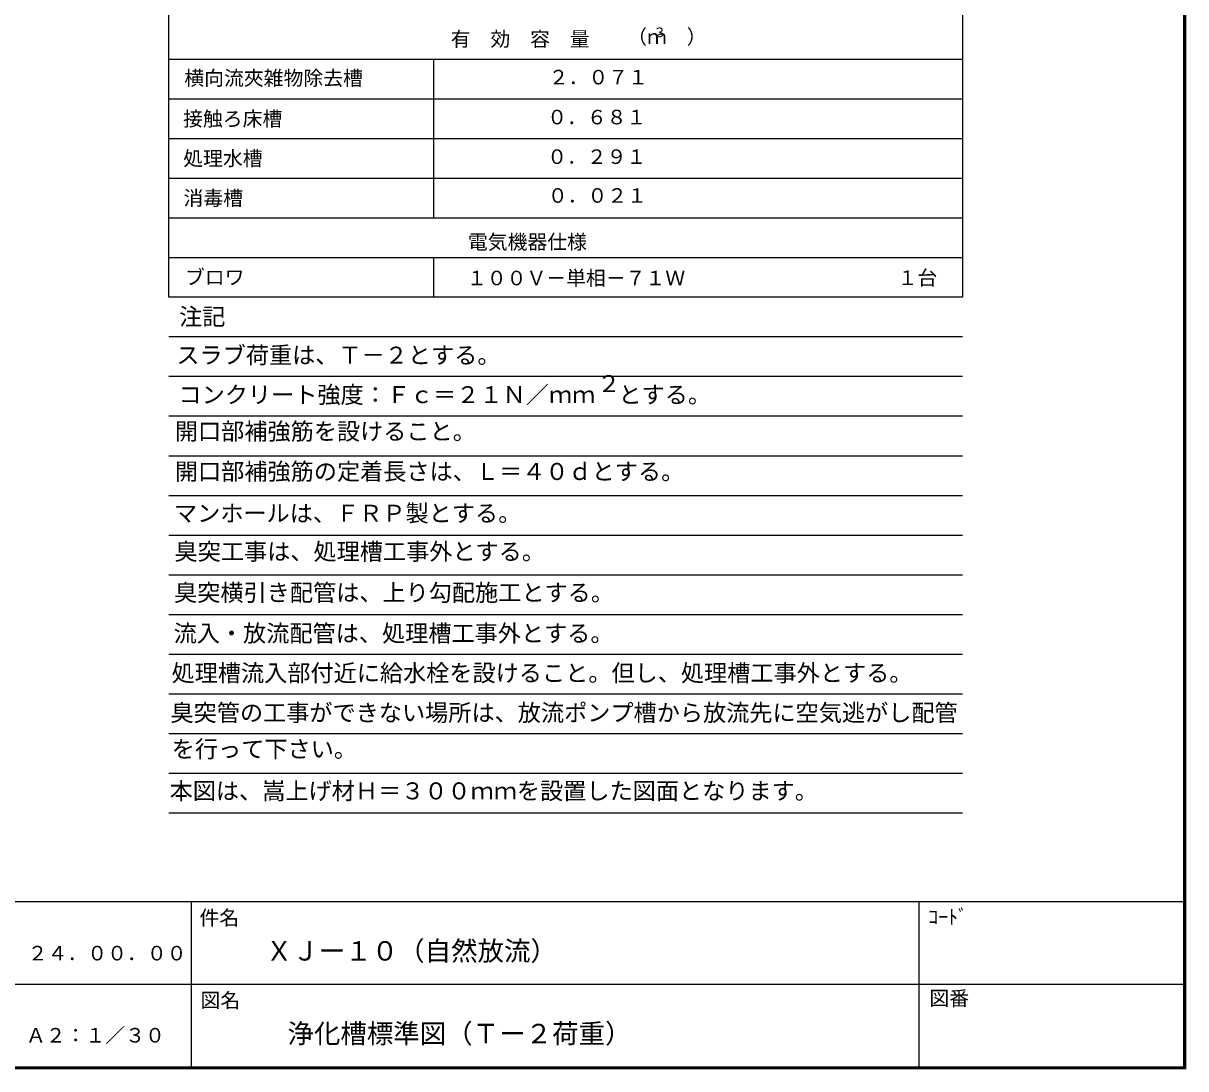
# Model space of a CAD drawing. Units: millimetres, scale not verified. Extents: x -9773 to 7545, y -7063 to 5014.
# Drawn here: x 2273 to 7545, y -6570 to -1829 of the extents above; entities that cross this region are included whole.
import ezdxf
from ezdxf.enums import TextEntityAlignment as Align

# ---------------------------------------------------------------- set-up
doc = ezdxf.new("R2010")
doc.units = ezdxf.units.MM
doc.header["$LTSCALE"] = 30
doc.layers.add('0-1_KIKI', color=3, linetype='Continuous', lineweight=25)
doc.layers.add('0-6_SUNPO', color=7, linetype='Continuous', lineweight=25)
doc.styles.add('MS Gothic', font='')
doc.styles.get('MS Gothic').set_extended_font_data('MS Gothic')

msp = doc.modelspace()

# ---------------------------------------------------------------- linework, layer by layer
at = {"layer": '0-1_KIKI'}
for p, q in [((2933.45, -3071.36), (2933.44, 528.64)), ((6533.44, 528.64), (6533.46, -3071.36)), ((2933.43, -1991.36), (6533.43, -1991.36)), ((4133.43, -1991.36), (4133.44, -2711.36)), ((2933.43, -2171.36), (6533.43, -2171.36)), ((2933.43, -2351.36), (6533.43, -2351.36)), ((2933.43, -2531.36), (6533.43, -2531.36)), ((2933.43, -2711.36), (6533.43, -2711.36)), ((2933.45, -2891.36), (6533.46, -2891.36)), ((4133.45, -2891.36), (4133.45, -3071.36)), ((6533.46, -3071.36), (2933.45, -3071.36)), ((6533.46, -3251.36), (2933.45, -3251.36)), ((6533.46, -3431.36), (2933.45, -3431.36)), ((6533.46, -3611.36), (2933.45, -3611.36)), ((6533.46, -3791.36), (2933.45, -3791.36)), ((6533.46, -3971.37), (2933.45, -3971.37)), ((6533.46, -4151.37), (2933.45, -4151.37)), ((6533.46, -4331.37), (2933.45, -4331.37)), ((6533.46, -4511.37), (2933.45, -4511.37)), ((6533.46, -4691.37), (2933.45, -4691.37)), ((6533.46, -4871.37), (2933.45, -4871.37)), ((6533.46, -5051.37), (2933.45, -5051.37)), ((6533.46, -5231.37), (2933.45, -5231.37)), ((6533.46, -5411.38), (2933.45, -5411.38))]:
    msp.add_line(p, q, dxfattribs=at)
at = {"layer": '0-6_SUNPO'}
for p, q in [((7539.28, -6564.41), (7539.28, 5008.4)), ((7539.88, -6565.01), (7539.88, 5009)), ((7540.48, -6565.61), (7540.48, 5009.6)), ((7541.08, -6566.21), (7541.08, 5010.2)), ((7541.68, -6566.81), (7541.68, 5010.8)), ((7542.28, -6567.41), (7542.28, 5011.4)), ((7542.88, -6568.01), (7542.88, 5012)), ((7543.48, -6568.61), (7543.48, 5012.6)), ((7544.08, -6569.21), (7544.08, 5013.2)), ((7544.68, -6569.81), (7544.68, 5013.8)), ((7545.28, -6570.41), (7545.28, 5014.4)), ((7536.88, -6562), (7536.88, 5006)), ((7537.48, -6562.61), (7537.48, 5006.6)), ((7538.08, -6563.21), (7538.08, 5007.2)), ((7538.68, -6563.81), (7538.68, 5007.8)), ((-8633.12, -5812), (7536.88, -5812)), ((3036.87, -6562), (3036.87, -5812)), ((6336.87, -6562), (6336.87, -5812)), ((-623.13, -6187), (7536.87, -6187)), ((7545.28, -6570.41), (-8641.52, -6570.41)), ((7544.68, -6569.81), (-8640.92, -6569.81)), ((7544.08, -6569.21), (-8640.32, -6569.21)), ((7543.48, -6568.61), (-8639.72, -6568.61)), ((7542.88, -6568.01), (-8639.12, -6568.01)), ((7542.28, -6567.41), (-8638.52, -6567.41)), ((7541.68, -6566.81), (-8637.92, -6566.81)), ((7541.08, -6566.21), (-8637.32, -6566.21)), ((7540.48, -6565.61), (-8636.72, -6565.61)), ((7539.88, -6565.01), (-8636.12, -6565.01)), ((7539.28, -6564.41), (-8635.52, -6564.41)), ((7538.68, -6563.81), (-8634.92, -6563.81)), ((7538.08, -6563.21), (-8634.32, -6563.21)), ((7537.48, -6562.61), (-8633.72, -6562.61)), ((-8633.12, -6562), (7536.88, -6562))]:
    msp.add_line(p, q, dxfattribs=at)

# ---------------------------------------------------------------- texts
at = {"layer": '0-1_KIKI', "color": 4, "style": 'MS Gothic'}
for s, height, p in [('有\u3000効\u3000容\u3000量', 65.98, (4212.11, -1952.92)), ('（ｍ\u3000）', 65.98, (5012.26, -1942.81)), ('３', 43.99, (5129.77, -1905.3)), ('横向流夾雑物除去槽', 65.98, (3003.79, -2129.97)), ('２．０７１', 65.98, (4656.31, -2125.92)), ('接触ろ床槽', 65.98, (2998.31, -2314.63)), ('０．６８１', 65.98, (4649.36, -2307)), ('処理水槽', 65.98, (2998.81, -2494.28)), ('０．２９１', 65.98, (4649.36, -2486.65)), ('消毒槽', 65.98, (3000.2, -2674.28)), ('０．０２１', 65.98, (4652.12, -2662.59)), ('電気機器仕様', 65.98, (4289.82, -2873.11)), ('ブロワ', 65.98, (3006.63, -3033.1)), ('１００Ｖ－単相－７１Ｗ', 65.98, (4285.3, -3036.93)), ('１台', 65.98, (6238.6, -3035.88)), ('注記', 76.98, (2980.07, -3221.07)), ('スラブ荷重は、Ｔ－２とする。', 76.98, (2967.75, -3395.45)), ('２', 76.98, (4877.09, -3524.74)), ('コンクリート強度：Ｆｃ＝２１Ｎ／ｍｍ\u3000とする。', 76.98, (2977.44, -3574.8)), ('開口部補強筋を設けること。', 76.98, (2961.06, -3741.09)), ('開口部補強筋の定着長さは、Ｌ＝４０ｄとする。', 76.98, (2961.06, -3923.12)), ('マンホールは、ＦＲＰ製とする。', 76.98, (2957, -4112.33)), ('臭突工事は、処理槽工事外とする。', 76.98, (2959.56, -4286.16)), ('臭突横引き配管は、上り勾配施工とする。', 76.98, (2957.46, -4472.42)), ('流入・放流配管は、処理槽工事外とする。', 76.98, (2955.43, -4657.01)), ('処理槽流入部付近に給水栓を設けること。但し、処理槽工事外とする。', 76.98, (2945.93, -4837.02)), ('臭突管の工事ができない場所は、放流ポンプ槽から放流先に空気逃がし配管', 76.98, (2941.08, -5017.29)), ('を行って下さい。', 76.98, (2946.92, -5182.06)), ('本図は、嵩上げ材Ｈ＝３００ｍｍを設置した図面となります。', 76.98, (2937.17, -5371.79))]:
    msp.add_text(s, height=height, dxfattribs=at).set_placement(p, align=Align.BOTTOM_LEFT)
at = {"layer": '0-6_SUNPO', "style": 'MS Gothic'}
for s, height, p in [('件名', 65.98, (3072.53, -5938.35)), ('ｺｰﾄﾞ', 65.98, (6377.63, -5934.3)), ('ＸＪー１０（自然放流）', 87.98, (3373.69, -6106.22)), ('２４．００．００', 65.98, (2293.8, -6098.96)), ('図名', 65.98, (3077.4, -6312.65)), ('図番', 65.98, (6382.61, -6303.64)), ('Ａ２：１／３０', 65.98, (2285.79, -6471.24)), ('浄化槽標準図（Ｔー２荷重）', 87.98, (3471.63, -6481.22))]:
    msp.add_text(s, height=height, dxfattribs=at).set_placement(p, align=Align.BOTTOM_LEFT)

doc.saveas('drawing.dxf')
